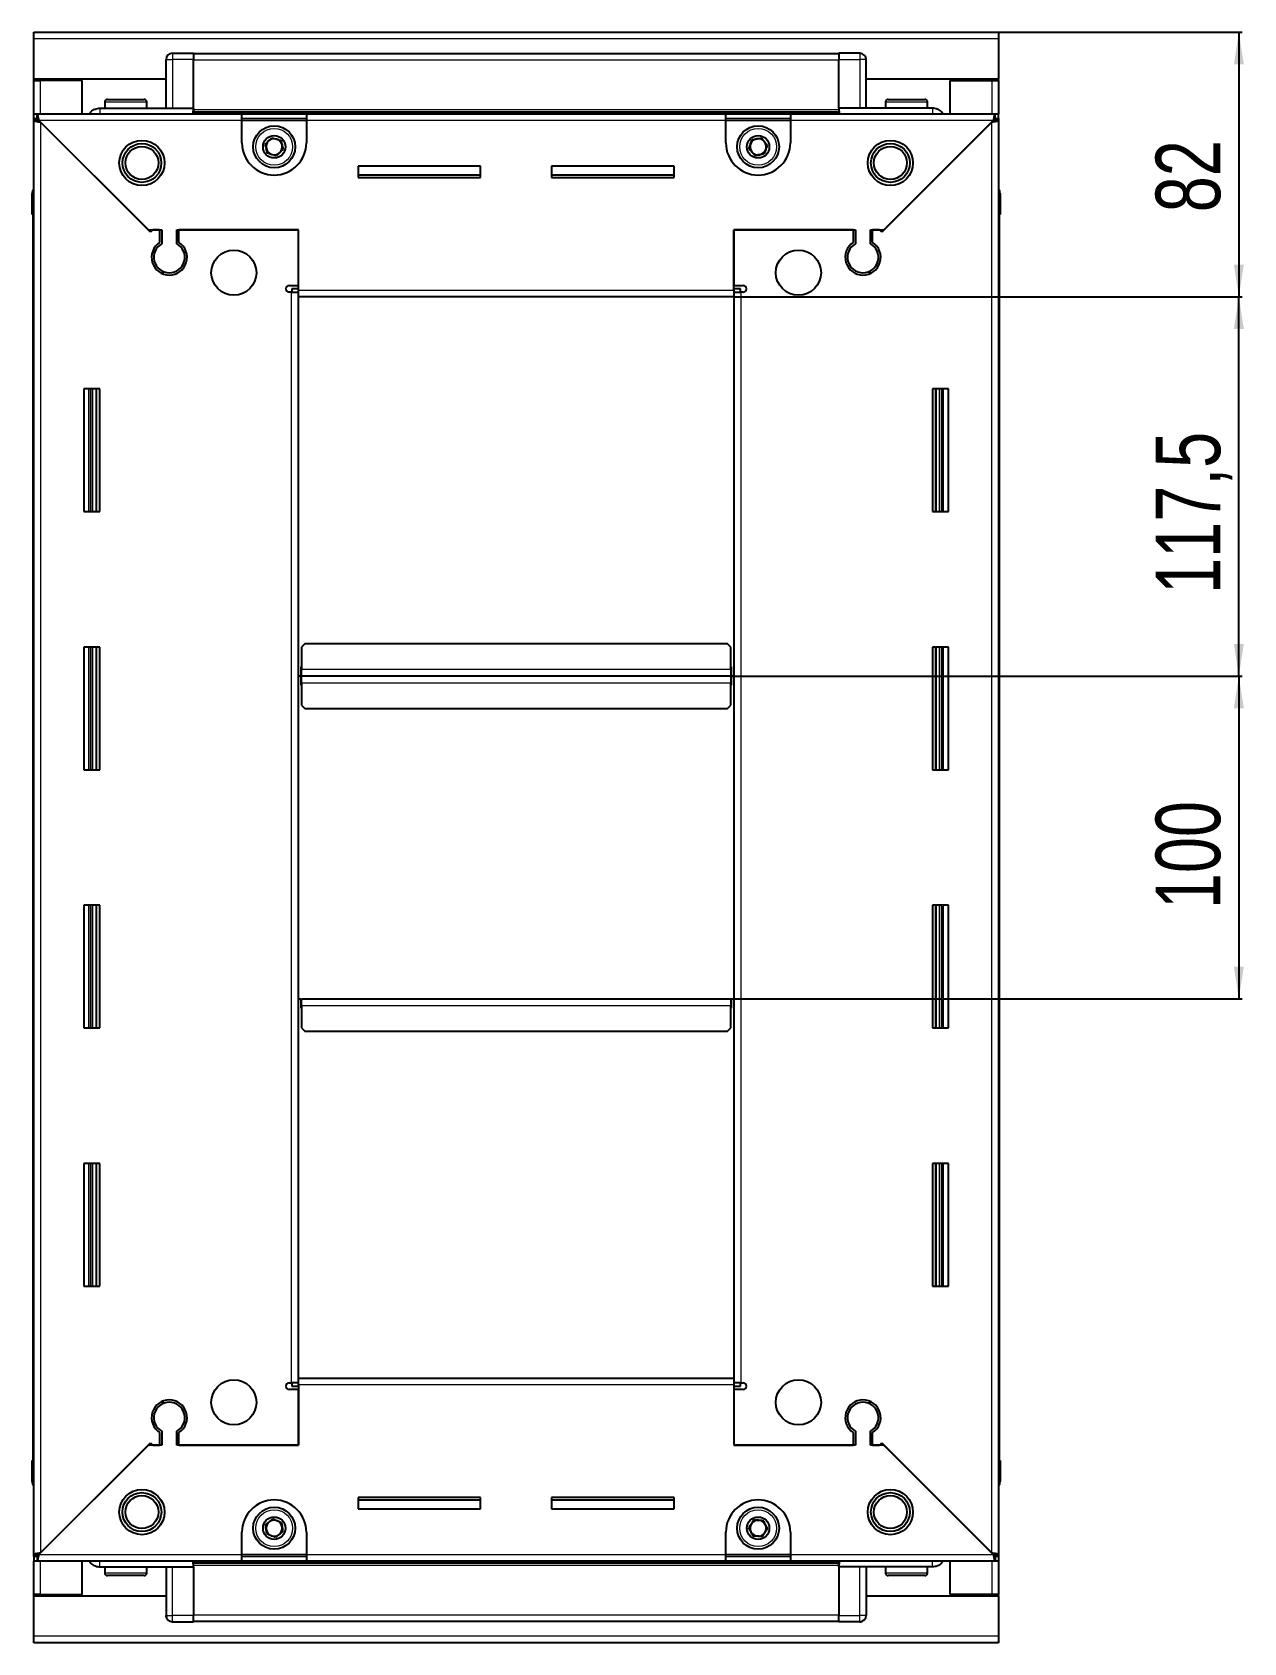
# Model space of a CAD drawing. Header units: millimetres. Extents: x 1014 to 2256, y 29 to 1103.
# Drawn here: x 1880.6 to 2256.2, y 444.1 to 943.1 of the extents above; entities that cross this region are included whole.
import ezdxf

# ---------------------------------------------------------------- set-up
doc = ezdxf.new("R2010")
doc.units = ezdxf.units.MM
doc.layers.add('FORMAT', color=7, linetype='Continuous')
doc.styles.add('SLDTEXTSTYLE0', font='TXT', dxfattribs={"width": 0.75})
doc.dimstyles.new('SLDDIMSTYLE0', dxfattribs={"dimtxt": 20, "dimasz": 10, "dimexe": 0, "dimexo": 0.0625, "dimgap": 5, "dimtad": 2, "dimdec": 1, "dimrnd": 1e-09, "dimzin": 12, "dimdsep": 46, "dimtxsty": 'SLDTEXTSTYLE0', "dimsah": 1, "dimcen": 0.09, "dimadec": 0, "dimazin": 3, "dimtfac": 1, "dimtofl": 0, "dimtmove": 0, "dimatfit": 3, "dimfxl": 0, "dimfrac": 2, "dimtolj": 1, "dimtzin": 12, "dimarcsym": 0})

# ---------------------------------------------------------------- blocks, each defined once
blk = doc.blocks.new('_D_5')
at = {"layer": 'FORMAT'}
for p, q in [((2180.13, 943.07), (2255.62, 943.07)), ((2254.62, 943.07), (2254.62, 861.07)), ((2098.13, 861.07), (2255.62, 861.07))]:
    blk.add_line(p, q, dxfattribs=at)
for points in [[(2254.62, 943.07), (2253.08, 933.07), (2256.16, 933.07)], [(2254.62, 861.07), (2256.16, 871.07), (2253.08, 871.07)]]:
    blk.add_solid(points, dxfattribs=at)
at = {"layer": 'FORMAT', "insert": (2228.84, 887.29), "char_height": 20, "attachment_point": 1, "rotation": 90, "style": 'SLDTEXTSTYLE0'}
blk.add_mtext('82', dxfattribs=at)
blk = doc.blocks.new('_D_6')
at = {"layer": 'FORMAT'}
for p, q in [((2098.13, 861.07), (2255.62, 861.07)), ((2254.62, 743.57), (2254.62, 861.07)), ((2097.13, 743.57), (2255.62, 743.57))]:
    blk.add_line(p, q, dxfattribs=at)
for points in [[(2254.62, 861.07), (2253.08, 851.07), (2256.16, 851.07)], [(2254.62, 743.57), (2256.16, 753.57), (2253.08, 753.57)]]:
    blk.add_solid(points, dxfattribs=at)
at = {"layer": 'FORMAT', "insert": (2228.84, 769.07), "char_height": 20, "attachment_point": 1, "rotation": 90, "style": 'SLDTEXTSTYLE0'}
blk.add_mtext('117,5', dxfattribs=at)
blk = doc.blocks.new('_D_7')
at = {"layer": 'FORMAT'}
for p, q in [((2097.13, 743.57), (2255.62, 743.57)), ((2254.62, 743.57), (2254.62, 643.57)), ((2097.13, 643.57), (2255.62, 643.57))]:
    blk.add_line(p, q, dxfattribs=at)
for points in [[(2254.62, 743.57), (2253.08, 733.57), (2256.16, 733.57)], [(2254.62, 643.57), (2256.16, 653.57), (2253.08, 653.57)]]:
    blk.add_solid(points, dxfattribs=at)
at = {"layer": 'FORMAT', "insert": (2228.84, 671.4), "char_height": 20, "attachment_point": 1, "rotation": 90, "style": 'SLDTEXTSTYLE0'}
blk.add_mtext('100', dxfattribs=at)

msp = doc.modelspace()

# ---------------------------------------------------------------- linework, layer by layer
at = {"color": 7, "linetype": 'Continuous', "lineweight": 25}
for p, q in [((1881.12, 940.97), (1881.12, 943.07)), ((1881.12, 943.07), (2180.12, 943.07)), ((1881.12, 928.57), (1881.12, 940.97)), ((2180.12, 943.07), (2180.12, 940.97)), ((2180.12, 940.97), (2180.12, 928.57)), ((1922.12, 919.57), (1922.12, 934.57)), ((1922.8, 936.07), (1922.8, 936.07)), ((1924.12, 936.57), (1930.62, 936.57)), ((1924.12, 936.57), (1930.62, 936.57)), ((1930.62, 936.57), (1930.62, 936.57)), ((1930.62, 936.57), (1930.62, 936.57)), ((1930.62, 936.57), (1930.62, 934.57)), ((2130.62, 936.42), (1930.62, 936.42)), ((1930.62, 919.57), (1930.62, 934.57)), ((2130.62, 936.57), (2130.62, 936.57)), ((2137.12, 936.57), (2130.62, 936.57)), ((2137.12, 936.57), (2130.62, 936.57)), ((2130.62, 936.57), (2130.62, 934.57)), ((2130.62, 919.57), (2130.62, 934.57)), ((2139.12, 934.57), (2139.12, 934.57)), ((2139.12, 919.57), (2139.12, 934.57)), ((1922.12, 928.57), (1881.12, 928.57)), ((1881.12, 928.07), (1881.12, 928.57)), ((1882.62, 928.07), (1882.62, 928.57)), ((2180.12, 928.57), (2139.12, 928.57)), ((2178.62, 928.07), (2178.62, 928.57)), ((2180.12, 928.07), (2180.12, 928.57)), ((1881.12, 917.82), (1881.12, 928.07)), ((1881.12, 928.07), (1883.22, 928.07)), ((1896.12, 928.07), (1883.22, 928.07)), ((1896.12, 917.82), (1896.12, 928.07)), ((2165.12, 917.82), (2165.12, 928.07)), ((2165.12, 928.07), (2178.02, 928.07)), ((2178.02, 928.07), (2180.12, 928.07)), ((2180.12, 928.07), (2180.12, 917.82)), ((1901.62, 919.57), (1930.62, 919.57)), ((1903.12, 921.47), (1903.12, 919.57)), ((1903.92, 922.27), (1915.32, 922.27)), ((1916.12, 919.57), (1916.12, 921.47)), ((1930.54, 917.82), (1930.62, 919.54)), ((1930.62, 919.57), (1930.62, 919.07)), ((1930.62, 918.42), (2130.62, 918.42)), ((2130.62, 919.57), (2130.62, 919.07)), ((2159.62, 919.57), (2130.62, 919.57)), ((2130.62, 919.54), (2130.69, 917.82)), ((2145.12, 921.47), (2145.12, 919.57)), ((2145.92, 922.27), (2157.32, 922.27)), ((2158.12, 919.57), (2158.12, 921.47)), ((1881.12, 916.32), (1881.12, 917.82)), ((1881.12, 917.82), (1882.12, 917.82)), ((1881.12, 915.82), (1881.12, 916.32)), ((1881.12, 916.32), (1882.12, 916.32)), ((1881.12, 471.32), (1881.12, 915.82)), ((1882.62, 915.82), (1881.12, 915.82)), ((1882.12, 916.32), (1882.12, 917.82)), ((1882.12, 917.82), (1945.62, 917.82)), ((1882.72, 915.72), (1916.62, 881.82)), ((1917.32, 881.12), (1883.22, 915.22)), ((1945.62, 915.72), (1945.62, 917.82)), ((1945.62, 917.82), (1965.62, 917.82)), ((1945.62, 916.32), (1965.62, 916.32)), ((1945.62, 908.82), (1945.62, 915.72)), ((1965.62, 917.82), (1965.62, 915.72)), ((1965.62, 917.82), (2095.62, 917.82)), ((1965.62, 915.72), (1965.62, 908.82)), ((2095.62, 915.72), (2095.62, 917.82)), ((2095.62, 917.82), (2115.62, 917.82)), ((2095.62, 916.32), (2115.62, 916.32)), ((2095.62, 908.82), (2095.62, 915.72)), ((2115.62, 917.82), (2179.12, 917.82)), ((2115.62, 917.82), (2115.62, 915.72)), ((2115.62, 915.72), (2115.62, 908.82)), ((2178.02, 915.22), (2143.92, 881.12)), ((2144.62, 881.82), (2178.52, 915.72)), ((2178.62, 915.82), (2180.12, 915.82)), ((2179.12, 916.32), (2179.12, 917.82)), ((2179.12, 917.82), (2180.12, 917.82)), ((2179.12, 916.32), (2180.12, 916.32)), ((2180.12, 916.32), (2180.12, 917.82)), ((2180.12, 916.32), (2180.12, 915.82)), ((2180.12, 915.82), (2180.12, 471.32)), ((2019.62, 901.57), (1981.62, 901.57)), ((1981.62, 901.57), (1981.62, 898.07)), ((2019.62, 898.82), (1981.62, 898.82)), ((2019.62, 898.07), (2019.62, 901.57)), ((2079.62, 901.57), (2041.62, 901.57)), ((2041.62, 901.57), (2041.62, 898.07)), ((2079.62, 898.82), (2041.62, 898.82)), ((2079.62, 898.07), (2079.62, 901.57)), ((1981.62, 898.07), (2019.62, 898.07)), ((2041.62, 898.07), (2079.62, 898.07)), ((2180.12, 894.39), (2180.12, 894.39)), ((1880.62, 893.07), (1880.62, 886.57)), ((1880.62, 886.57), (1880.62, 893.07)), ((2180.62, 893.07), (2180.62, 886.57)), ((2180.62, 886.57), (2180.62, 893.07)), ((1880.62, 886.57), (1880.62, 886.57)), ((1881.12, 886.57), (1880.62, 886.57)), ((1880.77, 886.57), (1880.77, 500.57)), ((2180.12, 886.57), (2180.62, 886.57)), ((2180.47, 500.57), (2180.47, 886.57)), ((2180.62, 886.57), (2180.62, 886.57)), ((2180.62, 886.57), (2180.62, 886.57)), ((1916.62, 881.82), (1920.82, 881.82)), ((1918.02, 881.82), (1917.32, 881.12)), ((1920.12, 881.82), (1918.02, 881.82)), ((1920.12, 881.82), (1920.12, 877.93)), ((1920.82, 881.82), (1920.82, 877.53)), ((1925.42, 881.82), (1963.12, 881.82)), ((1925.42, 877.53), (1925.42, 881.82)), ((1926.12, 877.93), (1926.12, 881.82)), ((1963.12, 881.82), (1926.12, 881.82)), ((1963.12, 864.57), (1963.12, 881.82)), ((1963.12, 863.17), (1963.12, 881.82)), ((2098.12, 881.82), (2098.12, 864.57)), ((2135.12, 881.82), (2098.12, 881.82)), ((2098.12, 881.82), (2135.82, 881.82)), ((2098.12, 863.17), (2098.12, 881.82)), ((2135.12, 881.82), (2135.12, 877.93)), ((2135.82, 881.82), (2135.82, 877.53)), ((2140.42, 881.82), (2144.62, 881.82)), ((2140.42, 877.53), (2140.42, 881.82)), ((2143.22, 881.82), (2141.12, 881.82)), ((2141.12, 877.93), (2141.12, 881.82)), ((2143.92, 881.12), (2143.22, 881.82)), ((1921.12, 868.96), (1921.12, 868.2)), ((2140.12, 868.96), (2140.12, 868.2)), ((1960.27, 864.57), (1963.12, 864.57)), ((1963.12, 863.57), (1961.12, 863.57)), ((1961.12, 863.57), (1961.12, 862.57)), ((2098.12, 864.57), (2100.97, 864.57)), ((2100.12, 863.57), (2098.12, 863.57)), ((2100.12, 862.57), (2100.12, 863.57)), ((1961.02, 862.57), (1960.27, 862.57)), ((1961.02, 862.57), (1963.12, 862.57)), ((1963.12, 861.07), (1963.12, 863.17)), ((1963.12, 526.07), (1963.12, 861.07)), ((2098.12, 861.07), (1963.12, 861.07)), ((2098.12, 863.17), (2098.12, 861.07)), ((2098.12, 862.57), (2100.22, 862.57)), ((2098.12, 861.07), (2098.12, 526.07)), ((2100.97, 862.57), (2100.22, 862.57)), ((1901.62, 832.57), (1896.62, 832.57)), ((1896.62, 832.57), (1896.62, 794.57)), ((1898.77, 794.57), (1898.77, 832.57)), ((1900.56, 794.57), (1900.56, 832.57)), ((1900.6, 794.57), (1900.6, 832.57)), ((1901.62, 794.57), (1901.62, 832.57)), ((2159.62, 832.57), (2159.62, 794.57)), ((2164.62, 832.57), (2159.62, 832.57)), ((2160.64, 832.57), (2160.64, 794.57)), ((2160.68, 832.57), (2160.68, 794.57)), ((2162.47, 832.57), (2162.47, 794.57)), ((2164.62, 794.57), (2164.62, 832.57)), ((1896.62, 794.57), (1901.62, 794.57)), ((2159.62, 794.57), (2164.62, 794.57)), ((1965.12, 753.57), (1964.12, 752.57)), ((2096.12, 753.57), (1965.12, 753.57)), ((2097.12, 752.57), (2096.12, 753.57)), ((1901.62, 752.57), (1896.62, 752.57)), ((1896.62, 752.57), (1896.62, 714.57)), ((1898.77, 714.57), (1898.77, 752.57)), ((1900.56, 714.57), (1900.56, 752.57)), ((1900.6, 714.57), (1900.6, 752.57)), ((1901.62, 714.57), (1901.62, 752.57)), ((1964.12, 752.57), (1964.12, 745.67)), ((2097.12, 745.67), (2097.12, 752.57)), ((2159.62, 752.57), (2159.62, 714.57)), ((2164.62, 752.57), (2159.62, 752.57)), ((2160.64, 752.57), (2160.64, 714.57)), ((2160.68, 752.57), (2160.68, 714.57)), ((2162.47, 752.57), (2162.47, 714.57)), ((2164.62, 714.57), (2164.62, 752.57)), ((1963.87, 743.57), (1963.12, 743.57)), ((1964.12, 746.42), (1963.87, 746.42)), ((1963.87, 746.42), (1963.87, 743.57)), ((1963.87, 743.57), (1963.87, 740.72)), ((1964.12, 743.57), (1964.12, 745.67)), ((2097.12, 743.57), (1964.12, 743.57)), ((1964.12, 741.47), (1964.12, 743.57)), ((2097.37, 746.42), (2097.12, 746.42)), ((2097.12, 745.67), (2097.12, 743.57)), ((2097.12, 743.57), (2097.12, 741.47)), ((2097.37, 743.57), (2097.37, 746.42)), ((2098.12, 743.57), (2097.37, 743.57)), ((2097.37, 740.72), (2097.37, 743.57)), ((1963.87, 740.72), (1964.12, 740.72)), ((1964.12, 741.47), (1964.12, 734.57)), ((2097.12, 734.57), (2097.12, 741.47)), ((2097.12, 740.72), (2097.37, 740.72)), ((1964.12, 734.57), (1965.12, 733.57)), ((1965.12, 733.57), (2096.12, 733.57)), ((2096.12, 733.57), (2097.12, 734.57)), ((1896.62, 714.57), (1901.62, 714.57)), ((2159.62, 714.57), (2164.62, 714.57)), ((1901.62, 672.57), (1896.62, 672.57)), ((1896.62, 672.57), (1896.62, 634.57)), ((1898.77, 634.57), (1898.77, 672.57)), ((1900.56, 634.57), (1900.56, 672.57)), ((1900.6, 634.57), (1900.6, 672.57)), ((1901.62, 634.57), (1901.62, 672.57)), ((2159.62, 672.57), (2159.62, 634.57)), ((2164.62, 672.57), (2159.62, 672.57)), ((2160.64, 672.57), (2160.64, 634.57)), ((2160.68, 672.57), (2160.68, 634.57)), ((2162.47, 672.57), (2162.47, 634.57)), ((2164.62, 634.57), (2164.62, 672.57)), ((1963.12, 643.57), (1963.87, 643.57)), ((1963.87, 643.57), (1963.87, 640.72)), ((1963.87, 640.72), (1964.12, 640.72)), ((1964.12, 641.47), (1964.12, 643.57)), ((1964.12, 643.57), (2097.12, 643.57)), ((1964.12, 641.47), (1964.12, 634.57)), ((2097.12, 643.57), (2097.12, 641.47)), ((2097.12, 634.57), (2097.12, 641.47)), ((2097.12, 640.72), (2097.37, 640.72)), ((2097.37, 640.72), (2097.37, 643.57)), ((2097.37, 643.57), (2098.12, 643.57)), ((1896.62, 634.57), (1901.62, 634.57)), ((1964.12, 634.57), (1965.12, 633.57)), ((2096.12, 633.57), (2097.12, 634.57)), ((2159.62, 634.57), (2164.62, 634.57)), ((1965.12, 633.57), (2096.12, 633.57)), ((1901.62, 592.57), (1896.62, 592.57)), ((1896.62, 592.57), (1896.62, 554.57)), ((1898.77, 554.57), (1898.77, 592.57)), ((1900.56, 554.57), (1900.56, 592.57)), ((1900.6, 554.57), (1900.6, 592.57)), ((1901.62, 554.57), (1901.62, 592.57)), ((2159.62, 592.57), (2159.62, 554.57)), ((2164.62, 592.57), (2159.62, 592.57)), ((2160.64, 592.57), (2160.64, 554.57)), ((2160.68, 592.57), (2160.68, 554.57)), ((2162.47, 592.57), (2162.47, 554.57)), ((2164.62, 554.57), (2164.62, 592.57)), ((1896.62, 554.57), (1901.62, 554.57)), ((2159.62, 554.57), (2164.62, 554.57)), ((1960.27, 524.57), (1961.02, 524.57)), ((1963.12, 524.57), (1961.02, 524.57)), ((1961.12, 524.57), (1961.12, 523.57)), ((1963.12, 523.97), (1963.12, 526.07)), ((1963.12, 526.07), (2098.12, 526.07)), ((1963.12, 523.97), (1963.12, 505.32)), ((2098.12, 526.07), (2098.12, 523.97)), ((2100.22, 524.57), (2098.12, 524.57)), ((2098.12, 523.97), (2098.12, 505.32)), ((2100.12, 523.57), (2100.12, 524.57)), ((2100.22, 524.57), (2100.97, 524.57)), ((1963.12, 522.57), (1960.27, 522.57)), ((1961.12, 523.57), (1963.12, 523.57)), ((1963.12, 505.32), (1963.12, 522.57)), ((2098.12, 523.57), (2100.12, 523.57)), ((2098.12, 522.57), (2098.12, 505.32)), ((2100.97, 522.57), (2098.12, 522.57)), ((1921.12, 518.94), (1921.12, 518.18)), ((2140.12, 518.94), (2140.12, 518.18)), ((1920.12, 509.21), (1920.12, 505.32)), ((1920.82, 509.61), (1920.82, 505.32)), ((1925.42, 505.32), (1925.42, 509.61)), ((1926.12, 505.32), (1926.12, 509.21)), ((2135.12, 509.21), (2135.12, 505.32)), ((2135.82, 509.61), (2135.82, 505.32)), ((2140.42, 505.32), (2140.42, 509.61)), ((2141.12, 505.32), (2141.12, 509.21)), ((1916.62, 505.32), (1882.72, 471.42)), ((1883.22, 471.92), (1917.32, 506.02)), ((1920.82, 505.32), (1916.62, 505.32)), ((1917.32, 506.02), (1918.02, 505.32)), ((1918.02, 505.32), (1920.12, 505.32)), ((1963.12, 505.32), (1925.42, 505.32)), ((1926.12, 505.32), (1963.12, 505.32)), ((2098.12, 505.32), (2135.12, 505.32)), ((2135.82, 505.32), (2098.12, 505.32)), ((2144.62, 505.32), (2140.42, 505.32)), ((2141.12, 505.32), (2143.22, 505.32)), ((2143.22, 505.32), (2143.92, 506.02)), ((2143.92, 506.02), (2178.02, 471.92)), ((2178.52, 471.42), (2144.62, 505.32)), ((1880.62, 500.57), (1880.62, 500.57)), ((1880.62, 494.07), (1880.62, 500.57)), ((1880.62, 500.57), (1880.62, 500.57)), ((1880.62, 500.57), (1880.62, 494.07)), ((1881.12, 500.57), (1880.62, 500.57)), ((2180.12, 500.57), (2180.62, 500.57)), ((2180.62, 500.57), (2180.62, 500.57)), ((2180.62, 494.07), (2180.62, 500.57)), ((2180.62, 500.57), (2180.62, 494.07)), ((1881.12, 492.75), (1881.12, 492.75)), ((2019.62, 489.07), (1981.62, 489.07)), ((1981.62, 489.07), (1981.62, 485.57)), ((2019.62, 485.57), (2019.62, 489.07)), ((2079.62, 489.07), (2041.62, 489.07)), ((2041.62, 489.07), (2041.62, 485.57)), ((2079.62, 485.57), (2079.62, 489.07)), ((1981.62, 488.32), (2019.62, 488.32)), ((1981.62, 485.57), (2019.62, 485.57)), ((2041.62, 488.32), (2079.62, 488.32)), ((2041.62, 485.57), (2079.62, 485.57)), ((1945.62, 471.42), (1945.62, 478.32)), ((1965.62, 478.32), (1965.62, 471.42)), ((2095.62, 471.42), (2095.62, 478.32)), ((2115.62, 478.32), (2115.62, 471.42)), ((1881.12, 470.82), (1881.12, 471.32)), ((1882.62, 471.32), (1881.12, 471.32)), ((1881.12, 470.82), (1881.12, 469.32)), ((1882.12, 470.82), (1881.12, 470.82)), ((1881.12, 459.07), (1881.12, 469.32)), ((1882.12, 469.32), (1881.12, 469.32)), ((1882.12, 470.82), (1882.12, 469.32)), ((1945.62, 469.32), (1882.12, 469.32)), ((1896.12, 459.07), (1896.12, 469.32)), ((1930.62, 467.6), (1930.54, 469.32)), ((1945.62, 469.32), (1945.62, 471.42)), ((1965.62, 470.82), (1945.62, 470.82)), ((1965.62, 469.32), (1945.62, 469.32)), ((1965.62, 471.42), (1965.62, 469.32)), ((2095.62, 469.32), (1965.62, 469.32)), ((2095.62, 469.32), (2095.62, 471.42)), ((2115.62, 470.82), (2095.62, 470.82)), ((2115.62, 469.32), (2095.62, 469.32)), ((2115.62, 471.42), (2115.62, 469.32)), ((2179.12, 469.32), (2115.62, 469.32)), ((2130.69, 469.32), (2130.62, 467.6)), ((2165.12, 459.07), (2165.12, 469.32)), ((2178.62, 471.32), (2180.12, 471.32)), ((2179.12, 470.82), (2179.12, 469.32)), ((2180.12, 470.82), (2179.12, 470.82)), ((2180.12, 469.32), (2179.12, 469.32)), ((2180.12, 471.32), (2180.12, 470.82)), ((2180.12, 470.82), (2180.12, 469.32)), ((2180.12, 469.32), (2180.12, 459.07)), ((1901.62, 467.57), (1930.62, 467.57)), ((1903.12, 467.57), (1903.12, 465.67)), ((1907.69, 464.87), (1903.92, 464.87)), ((1915.32, 464.87), (1907.69, 464.87)), ((1916.12, 465.67), (1916.12, 467.57)), ((1922.12, 467.57), (1922.12, 452.57)), ((2130.62, 468.72), (1930.62, 468.72)), ((1930.62, 467.57), (1930.62, 468.07)), ((1930.62, 467.57), (1930.62, 452.57)), ((2130.62, 467.57), (2130.62, 468.07)), ((2159.62, 467.57), (2130.62, 467.57)), ((2130.62, 467.57), (2130.62, 452.57)), ((2139.12, 467.57), (2139.12, 452.57)), ((2145.12, 467.57), (2145.12, 465.67)), ((2152.91, 464.87), (2145.92, 464.87)), ((2157.32, 464.87), (2152.91, 464.87)), ((2158.12, 465.67), (2158.12, 467.57)), ((1883.22, 459.07), (1881.12, 459.07)), ((1881.12, 458.57), (1881.12, 459.07)), ((1881.12, 458.57), (1922.12, 458.57)), ((1881.12, 446.17), (1881.12, 458.57)), ((1882.62, 458.57), (1882.62, 459.07)), ((1883.22, 459.07), (1896.12, 459.07)), ((2139.12, 458.57), (2180.12, 458.57)), ((2178.02, 459.07), (2165.12, 459.07)), ((2180.12, 459.07), (2178.02, 459.07)), ((2178.62, 458.57), (2178.62, 459.07)), ((2180.12, 458.57), (2180.12, 459.07)), ((2180.12, 458.57), (2180.12, 446.17)), ((1922.12, 452.57), (1922.12, 452.57)), ((1924.12, 450.57), (1930.62, 450.57)), ((1924.12, 450.57), (1930.62, 450.57)), ((1930.62, 450.57), (1930.62, 452.57)), ((1930.62, 450.72), (2130.62, 450.72)), ((1930.62, 450.57), (1930.62, 450.57)), ((2130.62, 450.57), (2130.62, 452.57)), ((2137.12, 450.57), (2130.62, 450.57)), ((2130.62, 450.57), (2130.62, 450.57)), ((2130.62, 450.57), (2130.62, 450.57)), ((2137.12, 450.57), (2130.62, 450.57)), ((2138.44, 451.07), (2138.44, 451.07)), ((1881.12, 444.07), (1881.12, 446.17)), ((2180.12, 446.17), (2180.12, 444.07)), ((2180.12, 444.07), (1881.12, 444.07))]:
    msp.add_line(p, q, dxfattribs=at)
at = {"color": 8, "linetype": 'Continuous', "lineweight": 18}
for p, q in [((2180.12, 940.97), (1881.12, 940.97)), ((1922.12, 934.57), (1924.12, 934.57)), ((1924.12, 936.57), (1924.12, 934.57)), ((1924.12, 934.57), (1924.12, 919.57)), ((1930.62, 934.57), (1924.12, 934.57)), ((2130.62, 934.42), (1930.62, 934.42)), ((2130.62, 934.57), (2137.12, 934.57)), ((2137.12, 936.57), (2137.12, 934.57)), ((2139.12, 934.57), (2137.12, 934.57)), ((2137.12, 934.57), (2137.12, 919.57)), ((1883.22, 928.07), (1883.22, 928.57)), ((2178.02, 928.57), (2178.02, 928.07)), ((1883.22, 917.82), (1883.22, 928.07)), ((2178.02, 928.07), (2178.02, 917.82)), ((1903.12, 921.47), (1916.12, 921.47)), ((2130.62, 919.07), (1930.62, 919.07)), ((2145.12, 921.47), (2158.12, 921.47)), ((1945.62, 915.72), (1882.72, 915.72)), ((1883.22, 915.22), (1883.22, 471.92)), ((2130.62, 917.84), (1930.62, 917.84)), ((1945.62, 915.72), (1965.62, 915.72)), ((2095.62, 915.72), (1965.62, 915.72)), ((2095.62, 915.72), (2115.62, 915.72)), ((2178.52, 915.72), (2115.62, 915.72)), ((2178.02, 471.92), (2178.02, 915.22)), ((1881.12, 893.07), (1880.62, 893.07)), ((2180.12, 893.07), (2180.62, 893.07)), ((1961.02, 524.57), (1961.02, 862.57)), ((1963.12, 863.17), (2098.12, 863.17)), ((2100.22, 862.57), (2100.22, 524.57)), ((1898.12, 832.57), (1898.12, 794.57)), ((1899.35, 832.57), (1899.35, 794.57)), ((2161.88, 794.57), (2161.88, 832.57)), ((2163.12, 794.57), (2163.12, 832.57)), ((1898.12, 752.57), (1898.12, 714.57)), ((1899.35, 752.57), (1899.35, 714.57)), ((2161.88, 714.57), (2161.88, 752.57)), ((2163.12, 714.57), (2163.12, 752.57)), ((2097.12, 745.67), (1964.12, 745.67)), ((1964.12, 741.47), (2097.12, 741.47)), ((1898.12, 672.57), (1898.12, 634.57)), ((1899.35, 672.57), (1899.35, 634.57)), ((2161.88, 634.57), (2161.88, 672.57)), ((2163.12, 634.57), (2163.12, 672.57)), ((1964.12, 641.47), (2097.12, 641.47)), ((1898.12, 592.57), (1898.12, 554.57)), ((1899.35, 592.57), (1899.35, 554.57)), ((2161.88, 554.57), (2161.88, 592.57)), ((2163.12, 554.57), (2163.12, 592.57)), ((2098.12, 523.97), (1963.12, 523.97)), ((1881.12, 494.07), (1880.62, 494.07)), ((2180.12, 494.07), (2180.62, 494.07)), ((1882.72, 471.42), (1945.62, 471.42)), ((1883.22, 459.07), (1883.22, 469.32)), ((1930.62, 469.31), (2130.62, 469.31)), ((1965.62, 471.42), (1945.62, 471.42)), ((1965.62, 471.42), (2095.62, 471.42)), ((2115.62, 471.42), (2095.62, 471.42)), ((2115.62, 471.42), (2178.52, 471.42)), ((2178.02, 469.32), (2178.02, 459.07)), ((1907.42, 465.67), (1903.12, 465.67)), ((1916.12, 465.67), (1907.42, 465.67)), ((1924.12, 452.57), (1924.12, 467.57)), ((1930.62, 468.07), (2130.62, 468.07)), ((2137.12, 452.57), (2137.12, 467.57)), ((2153.09, 465.67), (2145.12, 465.67)), ((2158.12, 465.67), (2153.09, 465.67)), ((1883.22, 458.57), (1883.22, 459.07)), ((2178.02, 459.07), (2178.02, 458.57)), ((1922.12, 452.57), (1924.12, 452.57)), ((1924.12, 450.57), (1924.12, 452.57)), ((1930.62, 452.57), (1924.12, 452.57)), ((1930.62, 452.72), (2130.62, 452.72)), ((2130.62, 452.57), (2137.12, 452.57)), ((2139.12, 452.57), (2137.12, 452.57)), ((2137.12, 450.57), (2137.12, 452.57)), ((2180.12, 446.17), (1881.12, 446.17))]:
    msp.add_line(p, q, dxfattribs=at)
at = {"color": 7, "linetype": 'Continuous', "lineweight": 25, "flags": 128}
msp.add_lwpolyline([(1922.27, 451.82), (1922.16, 452.18), (1922.12, 452.57)], dxfattribs=at)
at = {"color": 7, "linetype": 'Continuous', "lineweight": 25}
for centre, radius in [((1955.62, 907.57), 6.5), ((2105.62, 907.57), 6.5), ((1914.62, 902.57), 7), ((1914.62, 902.57), 6.02), ((1955.62, 907.57), 3.46), ((2105.62, 907.57), 3.46), ((2146.62, 902.57), 7), ((2146.62, 902.57), 6.02), ((1914.62, 902.57), 5.1), ((2146.62, 902.57), 5.1), ((1943.12, 868.57), 7), ((2118.12, 868.57), 7), ((1943.12, 518.57), 7), ((2118.12, 518.57), 7), ((1914.62, 484.57), 7), ((1914.62, 484.57), 6.03), ((1914.62, 484.57), 5.1), ((2146.62, 484.57), 7), ((2146.62, 484.57), 6.03), ((2146.62, 484.57), 5.1), ((1955.62, 479.57), 6.5), ((2105.62, 479.57), 6.5), ((1955.62, 479.57), 3.46), ((2105.62, 479.57), 3.46)]:
    msp.add_circle(centre, radius, dxfattribs=at)
at = {"color": 8, "linetype": 'Continuous', "lineweight": 18}
for centre in [(1955.62, 907.57), (2105.62, 907.57), (1955.62, 479.57), (2105.62, 479.57)]:
    msp.add_circle(centre, 5.7, dxfattribs=at)
at = {"color": 7, "linetype": 'Continuous', "lineweight": 25}
for centre, radius, start, end in [((1924.12, 934.57), 2, 90, 180), ((2137.12, 934.57), 2, 0, 90), ((2137.12, 934.57), 2, 0, 90), ((1903.92, 921.47), 0.8, 90, 180), ((1915.32, 921.47), 0.8, 0, 90), ((1921.92, 919.77), 0.2, 270, 0), ((2139.32, 919.77), 0.2, 180, 270), ((2145.92, 921.47), 0.8, 90, 180), ((2157.32, 921.47), 0.8, 0, 90), ((1955.62, 908.82), 10, 180, 270), ((1955.62, 907.57), 2.5, 134.0156, 194.0156), ((1955.62, 907.57), 2.5, 74.0156, 134.0156), ((1955.62, 908.82), 10, 270, 0), ((1955.62, 907.57), 2.5, 14.0156, 74.0156), ((2105.62, 908.82), 10, 180, 270), ((2105.62, 907.57), 2.5, 160.1116, 220.1116), ((2105.62, 907.57), 2.5, 100.1116, 160.1116), ((2105.62, 907.57), 2.5, 40.1116, 100.1116), ((2105.62, 908.82), 10, 270, 0), ((2105.62, 907.57), 2.5, 340.1116, 40.1116), ((1955.62, 907.57), 2.5, 194.0156, 254.0156), ((1955.62, 907.57), 2.5, 254.0156, 314.0156), ((1955.62, 907.57), 2.5, 314.0156, 14.0156), ((2105.62, 907.57), 2.5, 220.1116, 280.1116), ((2105.62, 907.57), 2.5, 280.1116, 340.1116), ((1882.62, 893.07), 2, 138.5904, 180), ((2178.62, 893.07), 2, 0, 41.4096), ((1923.12, 873.32), 5.5, 123.0557, 56.9443), ((1923.12, 873.32), 4.8, 118.631, 61.369), ((2138.12, 873.32), 5.5, 123.0557, 56.9443), ((2138.12, 873.32), 4.8, 118.631, 61.369), ((1960.27, 863.57), 1, 90, 270), ((2100.97, 863.57), 1, 270, 90), ((1960.27, 523.57), 1, 90, 270), ((2100.97, 523.57), 1, 270, 90), ((1923.12, 513.82), 5.5, 303.0557, 236.9443), ((2138.12, 513.82), 5.5, 303.0557, 236.9443), ((1923.12, 513.82), 4.8, 298.631, 241.369), ((2138.12, 513.82), 4.8, 298.631, 241.369), ((1882.62, 494.07), 2, 180, 221.3942), ((2178.62, 494.07), 2, 318.5904, 0), ((1955.62, 478.32), 10, 90, 180), ((1955.62, 478.32), 10, 0, 90), ((2105.62, 478.32), 10, 90, 180), ((2105.62, 478.32), 10, 0, 90), ((1955.62, 479.57), 2.5, 127.474, 187.474), ((1955.62, 479.57), 2.5, 187.474, 247.474), ((1955.62, 479.57), 2.5, 67.474, 127.474), ((1955.62, 479.57), 2.5, 7.474, 67.474), ((1955.62, 479.57), 2.5, 307.474, 7.474), ((2105.62, 479.57), 2.5, 147.0424, 207.0424), ((2105.62, 479.57), 2.5, 87.0424, 147.0424), ((2105.62, 479.57), 2.5, 27.0424, 87.0424), ((2105.62, 479.57), 2.5, 327.0424, 27.0424), ((1955.62, 479.57), 2.5, 247.474, 307.474), ((2105.62, 479.57), 2.5, 207.0424, 267.0424), ((2105.62, 479.57), 2.5, 267.0424, 327.0424), ((1903.92, 465.67), 0.8, 180, 270), ((1915.32, 465.67), 0.8, 270, 360), ((1921.92, 467.37), 0.2, 0, 90), ((2139.32, 467.37), 0.2, 90, 180), ((2145.92, 465.67), 0.8, 180, 270), ((2157.32, 465.67), 0.8, 270, 360), ((1924.12, 452.57), 2, 180, 270), ((2137.12, 452.57), 2, 270, 0), ((2137.12, 452.57), 2, 270, 288.58), ((2137.12, 452.57), 2, 303.942, 311.4096)]:
    msp.add_arc(centre, radius, start, end, dxfattribs=at)
for points, knots in [([(1898.4, 917.82), (1898.52, 918.02), (1898.91, 918.67), (1900.07, 919.38), (1901.1, 919.51), (1901.62, 919.57)], [0, 0, 0, 0, 0.18225, 0.591125, 1, 1, 1, 1]), ([(1930.62, 919.57), (1930.62, 919.53), (1930.62, 919.46), (1930.62, 918.84), (1930.62, 918.26), (1930.62, 917.86), (1930.62, 917.82)], [0, 0, 0, 0, 0.32291, 0.645819, 0.968729, 1, 1, 1, 1]), ([(2130.62, 919.57), (2130.62, 919.53), (2130.62, 919.46), (2130.62, 918.84), (2130.62, 918.28), (2130.62, 917.91), (2130.62, 917.9)], [0, 0, 0, 0, 0.330266, 0.660532, 0.990799, 1, 1, 1, 1]), ([(2162.83, 917.82), (2162.71, 918.02), (2162.33, 918.67), (2161.17, 919.38), (2160.14, 919.51), (2159.62, 919.57)], [0, 0, 0, 0, 0.1822499, 0.5911249, 1, 1, 1, 1]), ([(1881.12, 915.82), (1881.15, 915.78), (1881.2, 915.69), (1881.59, 915.55), (1882.15, 915.42), (1882.73, 915.31), (1883.09, 915.24), (1883.22, 915.22)], [0, 0, 0, 0, 0.230255, 0.448522, 0.666786, 0.88505, 1, 1, 1, 1]), ([(1882.72, 915.72), (1882.67, 915.97), (1882.58, 916.47), (1882.45, 917.11), (1882.32, 917.57), (1882.21, 917.79), (1882.14, 917.81), (1882.12, 917.82)], [0, 0, 0, 0, 0.230255, 0.448522, 0.666786, 0.88505, 1, 1, 1, 1]), ([(2178.02, 915.22), (2178.27, 915.27), (2178.77, 915.36), (2179.41, 915.49), (2179.87, 915.62), (2180.09, 915.73), (2180.11, 915.8), (2180.12, 915.82)], [0, 0, 0, 0, 0.230255, 0.448522, 0.666786, 0.88505, 1, 1, 1, 1]), ([(2179.12, 917.82), (2179.07, 917.79), (2178.98, 917.74), (2178.85, 917.35), (2178.72, 916.79), (2178.61, 916.21), (2178.54, 915.85), (2178.52, 915.72)], [0, 0, 0, 0, 0.230255, 0.448522, 0.666786, 0.88505, 1, 1, 1, 1]), ([(1952.84, 908.37), (1953.21, 908.72), (1953.91, 909.39), (1954.6, 910.06), (1954.92, 910.37)], [0, 0, 0, 0, 0.534686, 1, 1, 1, 1]), ([(1953.54, 905.57), (1953.46, 905.9), (1953.26, 906.7), (1953.02, 907.66), (1952.87, 908.24), (1952.84, 908.37)], [0, 0, 0, 0, 0.362901, 0.866875, 1, 1, 1, 1]), ([(1954.92, 910.37), (1955.42, 910.23), (1956.34, 909.96), (1957.27, 909.7), (1957.69, 909.58)], [0, 0, 0, 0, 0.534686, 1, 1, 1, 1]), ([(1957.69, 909.58), (1957.73, 909.46), (1957.87, 908.87), (1958.11, 907.91), (1958.31, 907.11), (1958.39, 906.78)], [0, 0, 0, 0, 0.133125, 0.637099, 1, 1, 1, 1]), ([(2102.78, 907.06), (2102.82, 907.18), (2103.02, 907.74), (2103.36, 908.68), (2103.64, 909.45), (2103.76, 909.78)], [0, 0, 0, 0, 0.133125, 0.637099, 1, 1, 1, 1]), ([(2103.76, 909.78), (2104.27, 909.87), (2105.22, 910.04), (2106.16, 910.21), (2106.6, 910.29)], [0, 0, 0, 0, 0.534686, 1, 1, 1, 1]), ([(2106.6, 910.29), (2106.93, 909.89), (2107.55, 909.15), (2108.17, 908.42), (2108.46, 908.08)], [0, 0, 0, 0, 0.534686, 1, 1, 1, 1]), ([(1956.32, 904.77), (1955.82, 904.91), (1954.9, 905.18), (1953.97, 905.44), (1953.54, 905.57)], [0, 0, 0, 0, 0.534686, 1, 1, 1, 1]), ([(1958.39, 906.78), (1958.02, 906.42), (1957.33, 905.75), (1956.64, 905.08), (1956.32, 904.77)], [0, 0, 0, 0, 0.534686, 1, 1, 1, 1]), ([(2104.64, 904.86), (2104.3, 905.25), (2103.68, 905.99), (2103.06, 906.72), (2102.78, 907.06)], [0, 0, 0, 0, 0.534686, 1, 1, 1, 1]), ([(2107.48, 905.36), (2106.97, 905.27), (2106.02, 905.1), (2105.08, 904.93), (2104.64, 904.86)], [0, 0, 0, 0, 0.534686, 1, 1, 1, 1]), ([(2108.46, 908.08), (2108.34, 907.75), (2108.06, 906.98), (2107.73, 906.04), (2107.52, 905.48), (2107.48, 905.36)], [0, 0, 0, 0, 0.362901, 0.866875, 1, 1, 1, 1]), ([(1952.95, 480.68), (1953.05, 480.75), (1953.53, 481.12), (1954.32, 481.72), (1954.97, 482.22), (1955.24, 482.43)], [0, 0, 0, 0, 0.1331247, 0.6370994, 1, 1, 1, 1]), ([(1953.33, 477.81), (1953.26, 478.33), (1953.14, 479.28), (1953.01, 480.23), (1952.95, 480.68)], [0, 0, 0, 0, 0.534686, 1, 1, 1, 1]), ([(1955.24, 482.43), (1955.72, 482.24), (1956.61, 481.87), (1957.5, 481.5), (1957.91, 481.33)], [0, 0, 0, 0, 0.534686, 1, 1, 1, 1]), ([(1957.91, 481.33), (1957.98, 480.82), (1958.1, 479.86), (1958.23, 478.91), (1958.29, 478.47)], [0, 0, 0, 0, 0.534686, 1, 1, 1, 1]), ([(2102.74, 479.72), (2103.02, 480.15), (2103.54, 480.96), (2104.06, 481.77), (2104.31, 482.14)], [0, 0, 0, 0, 0.534686, 1, 1, 1, 1]), ([(2104.05, 477.15), (2103.81, 477.61), (2103.38, 478.47), (2102.94, 479.32), (2102.74, 479.72)], [0, 0, 0, 0, 0.534686, 1, 1, 1, 1]), ([(2104.31, 482.14), (2104.43, 482.14), (2105.03, 482.1), (2106.02, 482.05), (2106.85, 482.01), (2107.19, 481.99)], [0, 0, 0, 0, 0.1331247, 0.6370994, 1, 1, 1, 1]), ([(2108.5, 479.42), (2108.22, 478.99), (2107.7, 478.18), (2107.17, 477.37), (2106.93, 477)], [0, 0, 0, 0, 0.534686, 1, 1, 1, 1]), ([(2107.19, 481.99), (2107.42, 481.53), (2107.86, 480.67), (2108.3, 479.82), (2108.5, 479.42)], [0, 0, 0, 0, 0.534686, 1, 1, 1, 1]), ([(1955.99, 476.71), (1955.52, 476.91), (1954.63, 477.28), (1953.74, 477.64), (1953.33, 477.81)], [0, 0, 0, 0, 0.534686, 1, 1, 1, 1]), ([(1958.29, 478.47), (1958.01, 478.26), (1957.36, 477.75), (1956.57, 477.15), (1956.09, 476.78), (1955.99, 476.71)], [0, 0, 0, 0, 0.362901, 0.866875, 1, 1, 1, 1]), ([(2106.93, 477), (2106.59, 477.02), (2105.77, 477.06), (2104.77, 477.11), (2104.17, 477.14), (2104.05, 477.15)], [0, 0, 0, 0, 0.3629006, 0.8668753, 1, 1, 1, 1]), ([(1883.22, 471.92), (1882.97, 471.88), (1882.47, 471.79), (1881.83, 471.65), (1881.37, 471.52), (1881.15, 471.41), (1881.13, 471.34), (1881.12, 471.32)], [0, 0, 0, 0, 0.2302553, 0.4485219, 0.6667858, 0.8850496, 1, 1, 1, 1]), ([(1882.12, 469.32), (1882.17, 469.35), (1882.25, 469.4), (1882.39, 469.79), (1882.52, 470.35), (1882.63, 470.93), (1882.7, 471.3), (1882.72, 471.42)], [0, 0, 0, 0, 0.230255, 0.448522, 0.666786, 0.88505, 1, 1, 1, 1]), ([(1898.4, 469.32), (1898.52, 469.12), (1898.91, 468.47), (1900.07, 467.76), (1901.1, 467.63), (1901.62, 467.57)], [0, 0, 0, 0, 0.18225, 0.591125, 1, 1, 1, 1]), ([(1930.62, 467.57), (1930.62, 467.61), (1930.62, 467.68), (1930.62, 468.3), (1930.62, 468.86), (1930.62, 469.24), (1930.62, 469.25)], [0, 0, 0, 0, 0.330267, 0.660534, 0.990802, 1, 1, 1, 1]), ([(2130.62, 467.57), (2130.62, 467.61), (2130.62, 467.68), (2130.62, 468.3), (2130.62, 468.86), (2130.62, 469.24), (2130.62, 469.25)], [0, 0, 0, 0, 0.330267, 0.660534, 0.990802, 1, 1, 1, 1]), ([(2162.83, 469.32), (2162.71, 469.12), (2162.33, 468.47), (2161.17, 467.76), (2160.14, 467.63), (2159.62, 467.57)], [0, 0, 0, 0, 0.18225, 0.591125, 1, 1, 1, 1]), ([(2180.12, 471.32), (2180.09, 471.37), (2180.04, 471.46), (2179.65, 471.59), (2179.09, 471.72), (2178.51, 471.83), (2178.14, 471.9), (2178.02, 471.92)], [0, 0, 0, 0, 0.230255, 0.448522, 0.666786, 0.88505, 1, 1, 1, 1]), ([(2178.52, 471.42), (2178.57, 471.17), (2178.65, 470.67), (2178.79, 470.03), (2178.92, 469.57), (2179.03, 469.35), (2179.1, 469.33), (2179.12, 469.32)], [0, 0, 0, 0, 0.230255, 0.448522, 0.666786, 0.88505, 1, 1, 1, 1])]:
    msp.add_open_spline(points, degree=3, knots=knots, dxfattribs=at)
at = {"color": 8, "linetype": 'Continuous', "lineweight": 18}
for points, knots in [([(1901.62, 919.57), (1901.62, 919.52), (1901.62, 919.45), (1901.62, 919.02), (1901.62, 918.56), (1901.62, 918.15), (1901.62, 917.88), (1901.62, 917.82)], [0, 0, 0, 0, 0.3597529, 0.5534142, 0.7511852, 0.9489563, 1, 1, 1, 1]), ([(2159.62, 919.57), (2159.62, 919.52), (2159.62, 919.45), (2159.62, 919.02), (2159.62, 918.56), (2159.62, 918.15), (2159.62, 917.88), (2159.62, 917.82)], [0, 0, 0, 0, 0.359753, 0.553414, 0.751185, 0.948956, 1, 1, 1, 1]), ([(1901.62, 467.57), (1901.62, 467.62), (1901.62, 467.69), (1901.62, 468.13), (1901.62, 468.58), (1901.62, 468.99), (1901.62, 469.27), (1901.62, 469.32)], [0, 0, 0, 0, 0.359753, 0.553414, 0.751185, 0.948956, 1, 1, 1, 1]), ([(2159.62, 467.57), (2159.62, 467.62), (2159.62, 467.69), (2159.62, 468.13), (2159.62, 468.58), (2159.62, 468.99), (2159.62, 469.27), (2159.62, 469.32)], [0, 0, 0, 0, 0.359753, 0.553414, 0.751185, 0.948956, 1, 1, 1, 1])]:
    msp.add_open_spline(points, degree=3, knots=knots, dxfattribs=at)
at = {"color": 7, "linetype": 'Continuous', "lineweight": 25}
for points in [[(1882.72, 915.72), (1882.67, 915.8), (1882.57, 915.96), (1882.42, 916.16), (1882.27, 916.29), (1882.17, 916.31), (1882.12, 916.32)], [(1882.62, 915.82), (1882.63, 915.77), (1882.65, 915.67), (1882.78, 915.52), (1882.98, 915.37), (1883.14, 915.27), (1883.22, 915.22)], [(2178.02, 915.22), (2178.1, 915.27), (2178.25, 915.37), (2178.45, 915.52), (2178.59, 915.67), (2178.61, 915.77), (2178.62, 915.82)], [(2179.12, 916.32), (2179.07, 916.31), (2178.97, 916.29), (2178.82, 916.16), (2178.67, 915.96), (2178.57, 915.8), (2178.52, 915.72)], [(1882.12, 470.82), (1882.17, 470.83), (1882.27, 470.85), (1882.42, 470.99), (1882.57, 471.19), (1882.67, 471.34), (1882.72, 471.42)], [(1883.22, 471.92), (1883.14, 471.87), (1882.98, 471.77), (1882.78, 471.62), (1882.65, 471.47), (1882.63, 471.37), (1882.62, 471.32)], [(2178.62, 471.32), (2178.61, 471.37), (2178.59, 471.47), (2178.45, 471.62), (2178.25, 471.77), (2178.1, 471.87), (2178.02, 471.92)], [(2178.52, 471.42), (2178.57, 471.34), (2178.67, 471.19), (2178.82, 470.99), (2178.97, 470.85), (2179.07, 470.83), (2179.12, 470.82)]]:
    msp.add_open_spline(points, degree=3, dxfattribs=at)

# ---------------------------------------------------------------- dimensions: what is measured, and where the dimension line sits
at = {"layer": 'FORMAT'}
for base, p1, p2, picture, middle in [((2254.62, 861.07), (2180.12, 943.07), (2098.12, 861.07), '_D_5', (2254.62, 902.07)), ((2254.62, 861.07), (2097.12, 743.57), (2098.12, 861.07), '_D_6', (2254.62, 802.32)), ((2254.62, 643.57), (2097.12, 743.57), (2097.12, 643.57), '_D_7', (2254.62, 693.57))]:
    dim = msp.add_linear_dim(base=base, p1=p1, p2=p2, angle=90, dimstyle='SLDDIMSTYLE0', dxfattribs=at)
    dim.commit()
    dim.dimension.update_dxf_attribs({"geometry": picture, "text_midpoint": middle, "dimtype": 160})

doc.saveas('drawing.dxf')
